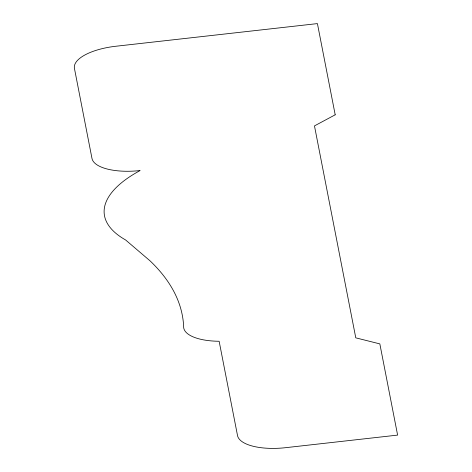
<?xml version="1.0" encoding="UTF-8"?>
<svg xmlns="http://www.w3.org/2000/svg" width="472" height="472" viewBox="0 0 472 472"><rect width="100%" height="100%" fill="white"/><g stroke="black" fill="none" stroke-linecap="round" stroke-linejoin="round"><path stroke-width="0.71" d="M335.197 114.808L314.47 125.894L355.776 337.84L379.842 343.893L397.613 435.101L285.648 447.68A45.094 17.399 -5.6 0 1 237.522 435.567L219.144 341.268A46.38 17.895 -5.6 0 1 183.691 327.733A529.377 204.287 -5.6 0 0 149.943 260.75L125.57 239.941A151.311 58.392 -5.6 0 1 140.107 170.551A45.094 17.399 -5.6 0 1 91.981 158.439L74.44 68.422A45.094 17.399 -5.6 0 1 115.882 46.244L317.42 23.6L335.197 114.808"/></g></svg>
